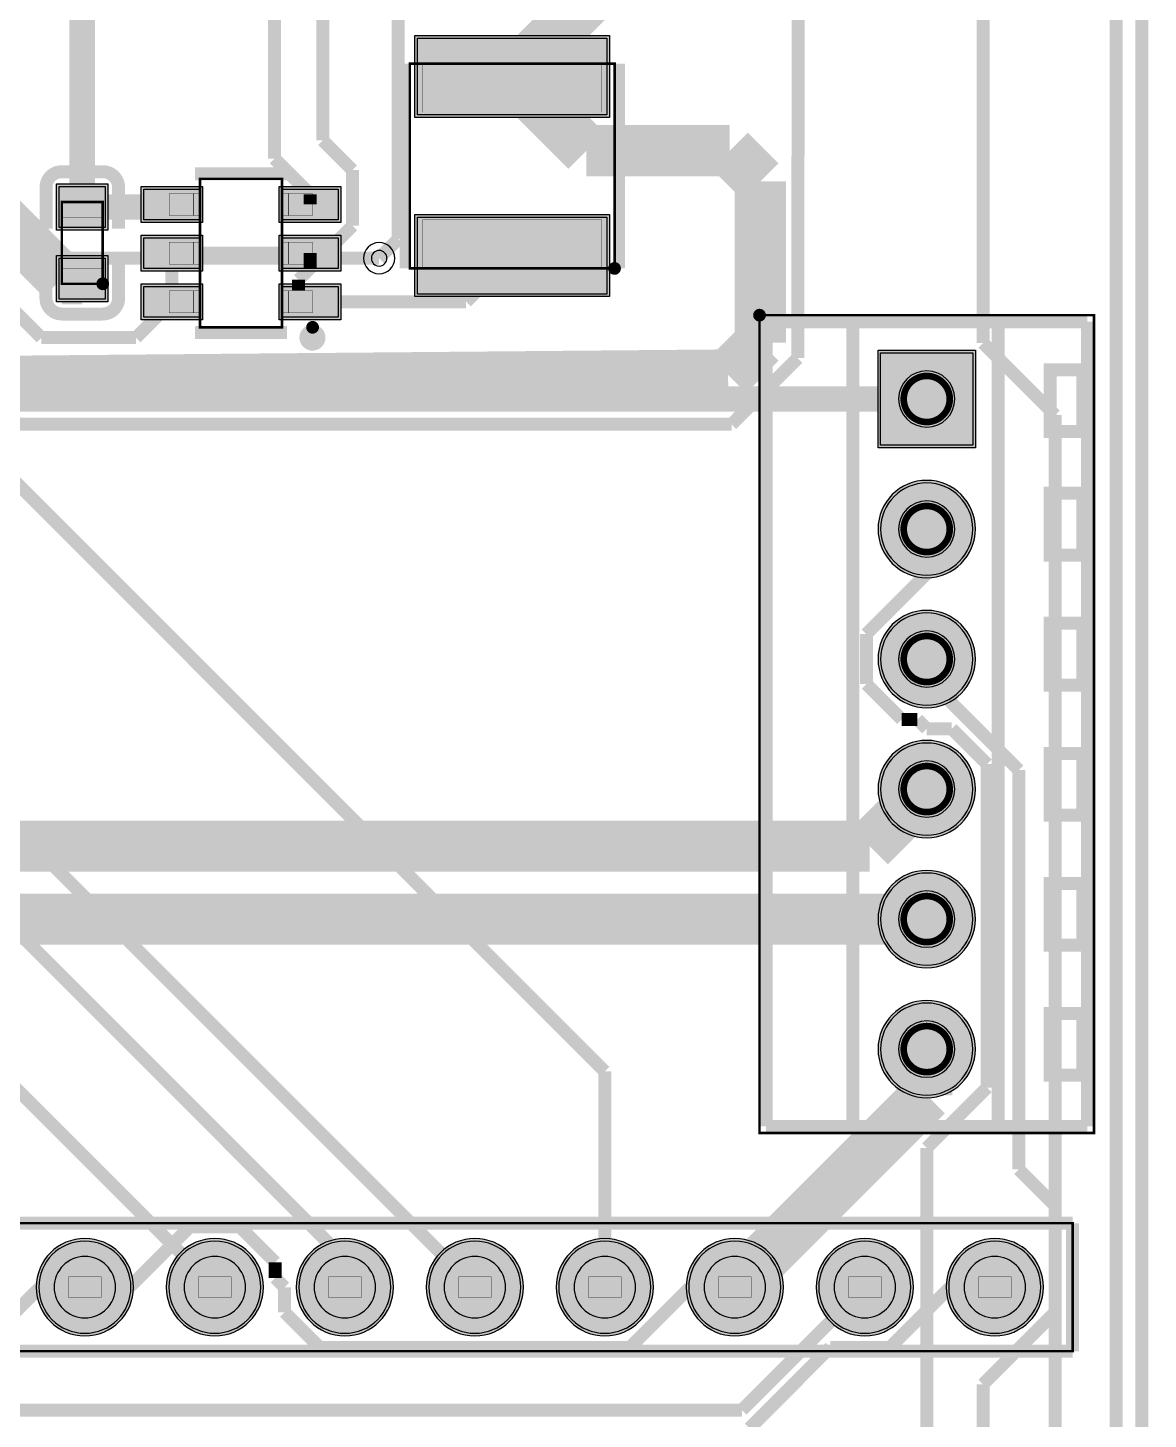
# Model space of a CAD drawing. Header units: millimetres. Extents: x 37.1 to 92.6, y -93.1 to -31.1.
# Drawn here: x 70.74 to 92.63, y -72.28 to -45.1 of the extents above; entities that cross this region are included whole.
import ezdxf

# ---------------------------------------------------------------- set-up
doc = ezdxf.new("R2010")
doc.units = ezdxf.units.MM
doc.header["$MEASUREMENT"] = 0
for name, color, linetype, true_color in [('Board-Outline-Layer', 7, 'Continuous', 0xff00ff), ('Bottom-Layer', 7, 'Continuous', 0x0000ff), ('Bottom-Paste-Mask-Layer', 7, 'Continuous', 0x800000), ('Bottom-Solder-Mask-Layer', 7, 'Continuous', 0xaa00ff), ('Component-Marking-Layer', 7, 'Continuous', 0x66ffcc), ('Component-Shape-Layer', 7, 'Continuous', 0x00cccc), ('Document-Layer', 7, 'Continuous', 0xffffff), ('Hole-Layer', 7, 'Continuous', 0x222222), ('Multi-Layer', 7, 'Continuous', 0xc0c0c0), ('Pin-Floating-Layer', 7, 'Continuous', 0xff99ff), ('Pin-Soldering-Layer', 7, 'Continuous', 0xcc9999), ('Top-Layer', 7, 'Continuous', 0xff0000), ('Top-Paste-Mask-Layer', 7, 'Continuous', 0x808080), ('Top-Silkscreen-Layer', 7, 'Continuous', 0xffcc00), ('Top-Solder-Mask-Layer', 7, 'Continuous', 0x800080)]:
    doc.layers.add(name, color=color, linetype=linetype, true_color=true_color)

msp = doc.modelspace()

# ---------------------------------------------------------------- hatches: boundary and pattern name
at = {"layer": 'Bottom-Layer'}
for points in [[(87.4, -51.45), (89.2, -51.45), (89.2, -53.25), (87.4, -53.25)], [(87.4, -54.89, 1), (89.2, -54.89, 1)], [(87.4, -57.43, 1), (89.2, -57.43, 1)], [(87.4, -59.97, 1), (89.2, -59.97, 1)], [(87.4, -62.51, 1), (89.2, -62.51, 1)], [(87.4, -65.05, 1), (89.2, -65.05, 1)], [(70.95, -69.7, 1), (72.75, -69.7, 1)], [(73.49, -69.7, 1), (75.29, -69.7, 1)], [(76.03, -69.7, 1), (77.83, -69.7, 1)], [(78.57, -69.7, 1), (80.37, -69.7, 1)], [(81.11, -69.7, 1), (82.91, -69.7, 1)], [(83.65, -69.7, 1), (85.45, -69.7, 1)], [(86.19, -69.7, 1), (87.99, -69.7, 1)], [(88.73, -69.7, 1), (90.53, -69.7, 1)]]:
    msp.add_hatch(color=256, dxfattribs=at).paths.add_polyline_path(points)
at = {"layer": 'Bottom-Paste-Mask-Layer'}
for points in [[(87.4, -51.45), (89.2, -51.45), (89.2, -53.25), (87.4, -53.25)], [(87.4, -54.89, 1), (89.2, -54.89, 1)], [(87.4, -57.43, 1), (89.2, -57.43, 1)], [(87.4, -59.97, 1), (89.2, -59.97, 1)], [(87.4, -62.51, 1), (89.2, -62.51, 1)], [(87.4, -65.05, 1), (89.2, -65.05, 1)], [(70.95, -69.7, 1), (72.75, -69.7, 1)], [(73.49, -69.7, 1), (75.29, -69.7, 1)], [(76.03, -69.7, 1), (77.83, -69.7, 1)], [(78.57, -69.7, 1), (80.37, -69.7, 1)], [(81.11, -69.7, 1), (82.91, -69.7, 1)], [(83.65, -69.7, 1), (85.45, -69.7, 1)], [(86.19, -69.7, 1), (87.99, -69.7, 1)], [(88.73, -69.7, 1), (90.53, -69.7, 1)]]:
    msp.add_hatch(color=256, dxfattribs=at).paths.add_polyline_path(points)
at = {"layer": 'Bottom-Solder-Mask-Layer'}
for points in [[(87.349, -51.399), (89.251, -51.399), (89.251, -53.301), (87.349, -53.301)], [(87.349, -54.89, 1), (89.251, -54.89, 1)], [(87.349, -57.43, 1), (89.251, -57.43, 1)], [(87.349, -59.97, 1), (89.251, -59.97, 1)], [(87.349, -62.51, 1), (89.251, -62.51, 1)], [(87.349, -65.05, 1), (89.251, -65.05, 1)], [(70.899, -69.7, 1), (72.801, -69.7, 1)], [(73.439, -69.7, 1), (75.341, -69.7, 1)], [(75.979, -69.7, 1), (77.881, -69.7, 1)], [(78.519, -69.7, 1), (80.421, -69.7, 1)], [(81.059, -69.7, 1), (82.961, -69.7, 1)], [(83.599, -69.7, 1), (85.501, -69.7, 1)], [(86.139, -69.7, 1), (88.041, -69.7, 1)], [(88.679, -69.7, 1), (90.581, -69.7, 1)]]:
    msp.add_hatch(color=256, dxfattribs=at).paths.add_polyline_path(points)
at = {"layer": 'Component-Marking-Layer'}
for points in [[(82.14, -49.8, 1), (82.26, -49.8, 1)], [(82.14, -49.8, 1), (82.26, -49.8, 1)], [(72.14, -50.1, 1), (72.26, -50.1, 1)], [(72.14, -50.1, 1), (72.26, -50.1, 1)], [(84.973, -50.713, 1), (85.093, -50.713, 1)], [(84.973, -50.713, 1), (85.093, -50.713, 1)], [(76.24, -50.95, 1), (76.36, -50.95, 1)], [(76.24, -50.95, 1), (76.36, -50.95, 1)]]:
    msp.add_hatch(color=256, dxfattribs=at).paths.add_polyline_path(points)
at = {"layer": 'Hole-Layer'}
for points in [[(87.75, -52.35, 1), (88.85, -52.35, 1)], [(87.75, -54.89, 1), (88.85, -54.89, 1)], [(87.75, -57.43, 1), (88.85, -57.43, 1)], [(87.75, -59.97, 1), (88.85, -59.97, 1)], [(87.75, -62.51, 1), (88.85, -62.51, 1)], [(87.75, -65.05, 1), (88.85, -65.05, 1)], [(71.25, -69.7, 1), (72.45, -69.7, 1)], [(73.79, -69.7, 1), (74.99, -69.7, 1)], [(76.33, -69.7, 1), (77.53, -69.7, 1)], [(78.87, -69.7, 1), (80.07, -69.7, 1)], [(81.41, -69.7, 1), (82.61, -69.7, 1)], [(83.95, -69.7, 1), (85.15, -69.7, 1)], [(86.49, -69.7, 1), (87.69, -69.7, 1)], [(89.03, -69.7, 1), (90.23, -69.7, 1)]]:
    msp.add_hatch(color=256, dxfattribs=at).paths.add_polyline_path(points)
at = {"layer": 'Multi-Layer'}
for points in [[(87.4, -51.45), (89.2, -51.45), (89.2, -53.25), (87.4, -53.25)], [(87.4, -51.45), (89.2, -51.45), (89.2, -53.25), (87.4, -53.25)], [(87.4, -51.45), (89.2, -51.45), (89.2, -53.25), (87.4, -53.25)], [(87.4, -54.89, 1), (89.2, -54.89, 1)], [(87.4, -54.89, 1), (89.2, -54.89, 1)], [(87.4, -54.89, 1), (89.2, -54.89, 1)], [(87.4, -57.43, 1), (89.2, -57.43, 1)], [(87.4, -57.43, 1), (89.2, -57.43, 1)], [(87.4, -57.43, 1), (89.2, -57.43, 1)], [(87.4, -59.97, 1), (89.2, -59.97, 1)], [(87.4, -59.97, 1), (89.2, -59.97, 1)], [(87.4, -59.97, 1), (89.2, -59.97, 1)], [(87.4, -62.51, 1), (89.2, -62.51, 1)], [(87.4, -62.51, 1), (89.2, -62.51, 1)], [(87.4, -62.51, 1), (89.2, -62.51, 1)], [(87.4, -65.05, 1), (89.2, -65.05, 1)], [(87.4, -65.05, 1), (89.2, -65.05, 1)], [(87.4, -65.05, 1), (89.2, -65.05, 1)], [(70.95, -69.7, 1), (72.75, -69.7, 1)], [(70.95, -69.7, 1), (72.75, -69.7, 1)], [(70.95, -69.7, 1), (72.75, -69.7, 1)], [(73.49, -69.7, 1), (75.29, -69.7, 1)], [(73.49, -69.7, 1), (75.29, -69.7, 1)], [(73.49, -69.7, 1), (75.29, -69.7, 1)], [(76.03, -69.7, 1), (77.83, -69.7, 1)], [(76.03, -69.7, 1), (77.83, -69.7, 1)], [(76.03, -69.7, 1), (77.83, -69.7, 1)], [(78.57, -69.7, 1), (80.37, -69.7, 1)], [(78.57, -69.7, 1), (80.37, -69.7, 1)], [(78.57, -69.7, 1), (80.37, -69.7, 1)], [(81.11, -69.7, 1), (82.91, -69.7, 1)], [(81.11, -69.7, 1), (82.91, -69.7, 1)], [(81.11, -69.7, 1), (82.91, -69.7, 1)], [(83.65, -69.7, 1), (85.45, -69.7, 1)], [(83.65, -69.7, 1), (85.45, -69.7, 1)], [(83.65, -69.7, 1), (85.45, -69.7, 1)], [(86.19, -69.7, 1), (87.99, -69.7, 1)], [(86.19, -69.7, 1), (87.99, -69.7, 1)], [(86.19, -69.7, 1), (87.99, -69.7, 1)], [(88.73, -69.7, 1), (90.53, -69.7, 1)], [(88.73, -69.7, 1), (90.53, -69.7, 1)], [(88.73, -69.7, 1), (90.53, -69.7, 1)]]:
    msp.add_hatch(color=256, dxfattribs=at).paths.add_polyline_path(points)
at = {"layer": 'Pin-Floating-Layer'}
for points in [[(73.965, -48.765), (73.965, -48.335), (74.11, -48.335), (74.11, -48.765)], [(73.965, -48.765), (73.965, -48.335), (74.11, -48.335), (74.11, -48.765)], [(75.835, -48.335), (75.835, -48.765), (75.69, -48.765), (75.69, -48.335)], [(75.835, -48.335), (75.835, -48.765), (75.69, -48.765), (75.69, -48.335)], [(73.965, -49.715), (73.965, -49.285), (74.11, -49.285), (74.11, -49.715)], [(73.965, -49.715), (73.965, -49.285), (74.11, -49.285), (74.11, -49.715)], [(75.835, -49.285), (75.835, -49.715), (75.69, -49.715), (75.69, -49.285)], [(75.835, -49.285), (75.835, -49.715), (75.69, -49.715), (75.69, -49.285)], [(73.965, -50.665), (73.965, -50.235), (74.11, -50.235), (74.11, -50.665)], [(73.965, -50.665), (73.965, -50.235), (74.11, -50.235), (74.11, -50.665)], [(75.835, -50.235), (75.835, -50.665), (75.69, -50.665), (75.69, -50.235)], [(75.835, -50.235), (75.835, -50.665), (75.69, -50.665), (75.69, -50.235)]]:
    msp.add_hatch(color=256, dxfattribs=at).paths.add_polyline_path(points)
at = {"layer": 'Pin-Soldering-Layer'}
for points in [[(78.45, -45.8), (81.95, -45.8), (81.95, -46.75), (78.45, -46.75)], [(78.45, -45.8), (81.95, -45.8), (81.95, -46.75), (78.45, -46.75)], [(73.975, -48.765), (73.975, -48.335), (73.5, -48.335), (73.5, -48.765)], [(73.975, -48.765), (73.975, -48.335), (73.5, -48.335), (73.5, -48.765)], [(75.825, -48.765), (75.825, -48.335), (76.3, -48.335), (76.3, -48.765)], [(75.825, -48.765), (75.825, -48.335), (76.3, -48.335), (76.3, -48.765)], [(72.2, -48.5), (71.4, -48.5), (71.4, -48.8), (72.2, -48.8)], [(72.2, -48.5), (71.4, -48.5), (71.4, -48.8), (72.2, -48.8)], [(81.95, -49.8), (78.45, -49.8), (78.45, -48.85), (81.95, -48.85)], [(81.95, -49.8), (78.45, -49.8), (78.45, -48.85), (81.95, -48.85)], [(73.975, -49.715), (73.975, -49.285), (73.5, -49.285), (73.5, -49.715)], [(73.975, -49.715), (73.975, -49.285), (73.5, -49.285), (73.5, -49.715)], [(75.825, -49.715), (75.825, -49.285), (76.3, -49.285), (76.3, -49.715)], [(75.825, -49.715), (75.825, -49.285), (76.3, -49.285), (76.3, -49.715)], [(72.2, -50.1), (71.4, -50.1), (71.4, -49.8), (72.2, -49.8)], [(72.2, -50.1), (71.4, -50.1), (71.4, -49.8), (72.2, -49.8)], [(73.975, -50.665), (73.975, -50.235), (73.5, -50.235), (73.5, -50.665)], [(73.975, -50.665), (73.975, -50.235), (73.5, -50.235), (73.5, -50.665)], [(75.825, -50.665), (75.825, -50.235), (76.3, -50.235), (76.3, -50.665)], [(75.825, -50.665), (75.825, -50.235), (76.3, -50.235), (76.3, -50.665)], [(87.85, -52.35, 1), (88.75, -52.35, 1)], [(87.85, -52.35, 1), (88.75, -52.35, 1)], [(87.85, -54.89, 1), (88.75, -54.89, 1)], [(87.85, -54.89, 1), (88.75, -54.89, 1)], [(87.85, -57.43, 1), (88.75, -57.43, 1)], [(87.85, -57.43, 1), (88.75, -57.43, 1)], [(87.85, -59.97, 1), (88.75, -59.97, 1)], [(87.85, -59.97, 1), (88.75, -59.97, 1)], [(87.85, -62.51, 1), (88.75, -62.51, 1)], [(87.85, -62.51, 1), (88.75, -62.51, 1)], [(87.85, -65.05, 1), (88.75, -65.05, 1)], [(87.85, -65.05, 1), (88.75, -65.05, 1)], [(71.53, -69.5), (72.17, -69.5), (72.17, -69.9), (71.53, -69.9)], [(71.53, -69.5), (72.17, -69.5), (72.17, -69.9), (71.53, -69.9)], [(74.07, -69.5), (74.71, -69.5), (74.71, -69.9), (74.07, -69.9)], [(74.07, -69.5), (74.71, -69.5), (74.71, -69.9), (74.07, -69.9)], [(76.61, -69.5), (77.25, -69.5), (77.25, -69.9), (76.61, -69.9)], [(76.61, -69.5), (77.25, -69.5), (77.25, -69.9), (76.61, -69.9)], [(79.15, -69.5), (79.79, -69.5), (79.79, -69.9), (79.15, -69.9)], [(79.15, -69.5), (79.79, -69.5), (79.79, -69.9), (79.15, -69.9)], [(81.69, -69.5), (82.33, -69.5), (82.33, -69.9), (81.69, -69.9)], [(81.69, -69.5), (82.33, -69.5), (82.33, -69.9), (81.69, -69.9)], [(84.23, -69.5), (84.87, -69.5), (84.87, -69.9), (84.23, -69.9)], [(84.23, -69.5), (84.87, -69.5), (84.87, -69.9), (84.23, -69.9)], [(86.77, -69.5), (87.41, -69.5), (87.41, -69.9), (86.77, -69.9)], [(86.77, -69.5), (87.41, -69.5), (87.41, -69.9), (86.77, -69.9)], [(89.31, -69.5), (89.95, -69.5), (89.95, -69.9), (89.31, -69.9)], [(89.31, -69.5), (89.95, -69.5), (89.95, -69.9), (89.31, -69.9)]]:
    msp.add_hatch(color=256, dxfattribs=at).paths.add_polyline_path(points)
at = {"layer": 'Top-Layer'}
for points in [[(82.05, -46.8), (78.35, -46.8), (78.35, -45.3), (82.05, -45.3)], [(72.25, -49), (71.35, -49), (71.35, -48.2), (72.25, -48.2)], [(73, -48.85), (73, -48.25), (74.1, -48.25), (74.1, -48.85)], [(75.7, -48.85), (75.7, -48.25), (76.8, -48.25), (76.8, -48.85)], [(82.05, -50.3), (78.35, -50.3), (78.35, -48.8), (82.05, -48.8)], [(73, -49.8), (73, -49.2), (74.1, -49.2), (74.1, -49.8)], [(75.7, -49.8), (75.7, -49.2), (76.8, -49.2), (76.8, -49.8)], [(72.25, -50.4), (71.35, -50.4), (71.35, -49.6), (72.25, -49.6)], [(73, -50.75), (73, -50.15), (74.1, -50.15), (74.1, -50.75)], [(75.7, -50.75), (75.7, -50.15), (76.8, -50.15), (76.8, -50.75)], [(87.4, -51.45), (89.2, -51.45), (89.2, -53.25), (87.4, -53.25)], [(87.4, -54.89, 1), (89.2, -54.89, 1)], [(87.4, -57.43, 1), (89.2, -57.43, 1)], [(87.4, -59.97, 1), (89.2, -59.97, 1)], [(87.4, -62.51, 1), (89.2, -62.51, 1)], [(87.4, -65.05, 1), (89.2, -65.05, 1)], [(70.95, -69.7, 1), (72.75, -69.7, 1)], [(73.49, -69.7, 1), (75.29, -69.7, 1)], [(76.03, -69.7, 1), (77.83, -69.7, 1)], [(78.57, -69.7, 1), (80.37, -69.7, 1)], [(81.11, -69.7, 1), (82.91, -69.7, 1)], [(83.65, -69.7, 1), (85.45, -69.7, 1)], [(86.19, -69.7, 1), (87.99, -69.7, 1)], [(88.73, -69.7, 1), (90.53, -69.7, 1)]]:
    msp.add_hatch(color=256, dxfattribs=at).paths.add_polyline_path(points)
at = {"layer": 'Top-Paste-Mask-Layer'}
for points in [[(82.05, -46.8), (78.35, -46.8), (78.35, -45.3), (82.05, -45.3)], [(72.25, -49), (71.35, -49), (71.35, -48.2), (72.25, -48.2)], [(73, -48.85), (73, -48.25), (74.1, -48.25), (74.1, -48.85)], [(75.7, -48.85), (75.7, -48.25), (76.8, -48.25), (76.8, -48.85)], [(82.05, -50.3), (78.35, -50.3), (78.35, -48.8), (82.05, -48.8)], [(73, -49.8), (73, -49.2), (74.1, -49.2), (74.1, -49.8)], [(75.7, -49.8), (75.7, -49.2), (76.8, -49.2), (76.8, -49.8)], [(72.25, -50.4), (71.35, -50.4), (71.35, -49.6), (72.25, -49.6)], [(73, -50.75), (73, -50.15), (74.1, -50.15), (74.1, -50.75)], [(75.7, -50.75), (75.7, -50.15), (76.8, -50.15), (76.8, -50.75)], [(87.4, -51.45), (89.2, -51.45), (89.2, -53.25), (87.4, -53.25)], [(87.4, -54.89, 1), (89.2, -54.89, 1)], [(87.4, -57.43, 1), (89.2, -57.43, 1)], [(87.4, -59.97, 1), (89.2, -59.97, 1)], [(87.4, -62.51, 1), (89.2, -62.51, 1)], [(87.4, -65.05, 1), (89.2, -65.05, 1)], [(70.95, -69.7, 1), (72.75, -69.7, 1)], [(73.49, -69.7, 1), (75.29, -69.7, 1)], [(76.03, -69.7, 1), (77.83, -69.7, 1)], [(78.57, -69.7, 1), (80.37, -69.7, 1)], [(81.11, -69.7, 1), (82.91, -69.7, 1)], [(83.65, -69.7, 1), (85.45, -69.7, 1)], [(86.19, -69.7, 1), (87.99, -69.7, 1)], [(88.73, -69.7, 1), (90.53, -69.7, 1)]]:
    msp.add_hatch(color=256, dxfattribs=at).paths.add_polyline_path(points)
at = {"layer": 'Top-Solder-Mask-Layer'}
for points in [[(82.101, -46.851), (78.299, -46.851), (78.299, -45.249), (82.101, -45.249)], [(72.301, -49.051), (71.299, -49.051), (71.299, -48.149), (72.301, -48.149)], [(72.949, -48.901), (72.949, -48.199), (74.151, -48.199), (74.151, -48.901)], [(75.649, -48.901), (75.649, -48.199), (76.851, -48.199), (76.851, -48.901)], [(82.101, -50.351), (78.299, -50.351), (78.299, -48.749), (82.101, -48.749)], [(72.949, -49.851), (72.949, -49.149), (74.151, -49.149), (74.151, -49.851)], [(75.649, -49.851), (75.649, -49.149), (76.851, -49.149), (76.851, -49.851)], [(72.301, -50.451), (71.299, -50.451), (71.299, -49.549), (72.301, -49.549)], [(72.949, -50.801), (72.949, -50.099), (74.151, -50.099), (74.151, -50.801)], [(75.649, -50.801), (75.649, -50.099), (76.851, -50.099), (76.851, -50.801)], [(87.349, -51.399), (89.251, -51.399), (89.251, -53.301), (87.349, -53.301)], [(87.349, -54.89, 1), (89.251, -54.89, 1)], [(87.349, -57.43, 1), (89.251, -57.43, 1)], [(87.349, -59.97, 1), (89.251, -59.97, 1)], [(87.349, -62.51, 1), (89.251, -62.51, 1)], [(87.349, -65.05, 1), (89.251, -65.05, 1)], [(70.899, -69.7, 1), (72.801, -69.7, 1)], [(73.439, -69.7, 1), (75.341, -69.7, 1)], [(75.979, -69.7, 1), (77.881, -69.7, 1)], [(78.519, -69.7, 1), (80.421, -69.7, 1)], [(81.059, -69.7, 1), (82.961, -69.7, 1)], [(83.599, -69.7, 1), (85.501, -69.7, 1)], [(86.139, -69.7, 1), (88.041, -69.7, 1)], [(88.679, -69.7, 1), (90.581, -69.7, 1)]]:
    msp.add_hatch(color=256, dxfattribs=at).paths.add_polyline_path(points)

# ---------------------------------------------------------------- linework, layer by layer
at = {"layer": 'Board-Outline-Layer', "const_width": 0.254}
msp.add_lwpolyline([(39, -93), (92.5, -93), (92.5, -31.2), (39, -31.2)], close=True, dxfattribs=at)
at = {"layer": 'Bottom-Layer'}
for points, const_width in [([(89.4, -51.256), (89.4, -35.33)], 0.254), ([(77.6, -49.6), (69.7, -49.6)], 0.254), ([(90.809, -52.665), (89.4, -51.256)], 0.254), ([(68.14, -51.615), (82.01, -65.485)], 0.254), ([(88.3, -52.35), (69.798, -52.35)], 0.5), ([(90.809, -70.189), (90.809, -52.665)], 0.254), ([(61.4, -53.626), (76.63, -68.856)], 0.254), ([(60.6, -55.91), (74.39, -69.7)], 0.254), ([(67.5, -57.73), (79.47, -69.7)], 0.254), ([(82.01, -65.485), (82.01, -69.7)], 0.254), ([(76.63, -68.856), (76.63, -69.4)], 0.254), ([(76.63, -69.4), (76.93, -69.7)], 0.254), ([(84.69, -72.1), (87.09, -69.7)], 0.254), ([(87.579, -70.879), (88.758, -69.7)], 0.254), ([(88.758, -69.7), (89.63, -69.7)], 0.254), ([(89.4, -71.598), (90.809, -70.189)], 0.254), ([(84.838, -72.456), (86.415, -70.879)], 0.254), ([(86.415, -70.879), (87.579, -70.879)], 0.254), ([(89.4, -77.3), (89.4, -71.598)], 0.254), ([(67.3, -72.1), (84.69, -72.1)], 0.254)]:
    msp.add_lwpolyline(points, dxfattribs=dict(at, const_width=const_width))
msp.add_lwpolyline([(87.4, -51.45), (89.2, -51.45), (89.2, -53.25), (87.4, -53.25)], close=True, dxfattribs=at)
for points in [[(87.4, -54.89, 1), (89.2, -54.89), (89.2, -54.89, 1), (87.4, -54.89)], [(87.4, -57.43, 1), (89.2, -57.43), (89.2, -57.43, 1), (87.4, -57.43)], [(87.4, -59.97, 1), (89.2, -59.97), (89.2, -59.97, 1), (87.4, -59.97)], [(87.4, -62.51, 1), (89.2, -62.51), (89.2, -62.51, 1), (87.4, -62.51)], [(87.4, -65.05, 1), (89.2, -65.05), (89.2, -65.05, 1), (87.4, -65.05)], [(70.95, -69.7, 1), (72.75, -69.7), (72.75, -69.7, 1), (70.95, -69.7)], [(73.49, -69.7, 1), (75.29, -69.7), (75.29, -69.7, 1), (73.49, -69.7)], [(76.03, -69.7, 1), (77.83, -69.7), (77.83, -69.7, 1), (76.03, -69.7)], [(78.57, -69.7, 1), (80.37, -69.7), (80.37, -69.7, 1), (78.57, -69.7)], [(81.11, -69.7, 1), (82.91, -69.7), (82.91, -69.7, 1), (81.11, -69.7)], [(83.65, -69.7, 1), (85.45, -69.7), (85.45, -69.7, 1), (83.65, -69.7)], [(86.19, -69.7, 1), (87.99, -69.7), (87.99, -69.7, 1), (86.19, -69.7)], [(88.73, -69.7, 1), (90.53, -69.7), (90.53, -69.7, 1), (88.73, -69.7)]]:
    msp.add_lwpolyline(points, format="xyb", dxfattribs=at)
at = {"layer": 'Bottom-Paste-Mask-Layer'}
msp.add_lwpolyline([(87.4, -51.45), (89.2, -51.45), (89.2, -53.25), (87.4, -53.25)], close=True, dxfattribs=at)
for points in [[(87.4, -54.89, 1), (89.2, -54.89), (89.2, -54.89, 1), (87.4, -54.89)], [(87.4, -57.43, 1), (89.2, -57.43), (89.2, -57.43, 1), (87.4, -57.43)], [(87.4, -59.97, 1), (89.2, -59.97), (89.2, -59.97, 1), (87.4, -59.97)], [(87.4, -62.51, 1), (89.2, -62.51), (89.2, -62.51, 1), (87.4, -62.51)], [(87.4, -65.05, 1), (89.2, -65.05), (89.2, -65.05, 1), (87.4, -65.05)], [(70.95, -69.7, 1), (72.75, -69.7), (72.75, -69.7, 1), (70.95, -69.7)], [(73.49, -69.7, 1), (75.29, -69.7), (75.29, -69.7, 1), (73.49, -69.7)], [(76.03, -69.7, 1), (77.83, -69.7), (77.83, -69.7, 1), (76.03, -69.7)], [(78.57, -69.7, 1), (80.37, -69.7), (80.37, -69.7, 1), (78.57, -69.7)], [(81.11, -69.7, 1), (82.91, -69.7), (82.91, -69.7, 1), (81.11, -69.7)], [(83.65, -69.7, 1), (85.45, -69.7), (85.45, -69.7, 1), (83.65, -69.7)], [(86.19, -69.7, 1), (87.99, -69.7), (87.99, -69.7, 1), (86.19, -69.7)], [(88.73, -69.7, 1), (90.53, -69.7), (90.53, -69.7, 1), (88.73, -69.7)]]:
    msp.add_lwpolyline(points, format="xyb", dxfattribs=at)
at = {"layer": 'Bottom-Solder-Mask-Layer'}
msp.add_lwpolyline([(87.349, -51.399), (89.251, -51.399), (89.251, -53.301), (87.349, -53.301)], close=True, dxfattribs=at)
for points in [[(87.349, -54.89, 1), (89.251, -54.89), (89.251, -54.89, 1), (87.349, -54.89)], [(87.349, -57.43, 1), (89.251, -57.43), (89.251, -57.43, 1), (87.349, -57.43)], [(87.349, -59.97, 1), (89.251, -59.97), (89.251, -59.97, 1), (87.349, -59.97)], [(87.349, -62.51, 1), (89.251, -62.51), (89.251, -62.51, 1), (87.349, -62.51)], [(87.349, -65.05, 1), (89.251, -65.05), (89.251, -65.05, 1), (87.349, -65.05)], [(70.899, -69.7, 1), (72.801, -69.7), (72.801, -69.7, 1), (70.899, -69.7)], [(73.439, -69.7, 1), (75.341, -69.7), (75.341, -69.7, 1), (73.439, -69.7)], [(75.979, -69.7, 1), (77.881, -69.7), (77.881, -69.7, 1), (75.979, -69.7)], [(78.519, -69.7, 1), (80.421, -69.7), (80.421, -69.7, 1), (78.519, -69.7)], [(81.059, -69.7, 1), (82.961, -69.7), (82.961, -69.7, 1), (81.059, -69.7)], [(83.599, -69.7, 1), (85.501, -69.7), (85.501, -69.7, 1), (83.599, -69.7)], [(86.139, -69.7, 1), (88.041, -69.7), (88.041, -69.7, 1), (86.139, -69.7)], [(88.679, -69.7, 1), (90.581, -69.7), (90.581, -69.7, 1), (88.679, -69.7)]]:
    msp.add_lwpolyline(points, format="xyb", dxfattribs=at)
at = {"layer": 'Component-Marking-Layer', "const_width": 0.129}
for points in [[(82.14, -49.8, 1), (82.26, -49.8), (82.26, -49.8, 1), (82.14, -49.8)], [(82.14, -49.8, 1), (82.26, -49.8), (82.26, -49.8, 1), (82.14, -49.8)], [(76.24, -50.95, 1), (76.36, -50.95), (76.36, -50.95, 1), (76.24, -50.95)], [(76.24, -50.95, 1), (76.36, -50.95), (76.36, -50.95, 1), (76.24, -50.95)]]:
    msp.add_lwpolyline(points, format="xyb", dxfattribs=at)
for points in [[(72.14, -50.1, 1), (72.26, -50.1, 1)], [(72.14, -50.1, 1), (72.26, -50.1, 1)], [(84.973, -50.713, 1), (85.093, -50.713, 1)], [(84.973, -50.713, 1), (85.093, -50.713, 1)]]:
    msp.add_lwpolyline(points, format="xyb", close=True, dxfattribs=at)
at = {"layer": 'Component-Shape-Layer', "const_width": 0.0508}
for points in [[(82.2, -49.8), (78.2, -49.8), (78.2, -45.8), (82.2, -45.8)], [(82.2, -49.8), (78.2, -49.8), (78.2, -45.8), (82.2, -45.8)], [(74.1, -50.95), (74.1, -48.05), (75.7, -48.05), (75.7, -50.95)], [(74.1, -50.95), (74.1, -48.05), (75.7, -48.05), (75.7, -50.95)], [(72.2, -50.1), (71.4, -50.1), (71.4, -48.5), (72.2, -48.5)], [(72.2, -50.1), (71.4, -50.1), (71.4, -48.5), (72.2, -48.5)], [(91.567, -50.713), (91.567, -66.687), (85.033, -66.687), (85.033, -50.713)], [(91.567, -50.713), (91.567, -66.687), (85.033, -66.687), (85.033, -50.713)], [(39.85, -70.95), (39.85, -68.45), (91.15, -68.45), (91.15, -70.95)], [(39.85, -70.95), (39.85, -68.45), (91.15, -68.45), (91.15, -70.95)]]:
    msp.add_lwpolyline(points, close=True, dxfattribs=at)
at = {"layer": 'Document-Layer', "const_width": 0.2}
msp.add_lwpolyline([(76.2, -50.45, 1), (76.4, -50.45, 1)], format="xyb", close=True, dxfattribs=at)
msp.add_lwpolyline([(76.2, -50.45, 1), (76.4, -50.45, 1)], format="xyb", close=True, dxfattribs=at)
at = {"layer": 'Hole-Layer'}
msp.add_lwpolyline([(77.448, -49.6, 1), (77.753, -49.6, 1)], format="xyb", close=True, dxfattribs=at)
for points in [[(87.75, -52.35, 1), (88.85, -52.35), (88.85, -52.35, 1), (87.75, -52.35)], [(87.75, -54.89, 1), (88.85, -54.89), (88.85, -54.89, 1), (87.75, -54.89)], [(87.75, -57.43, 1), (88.85, -57.43), (88.85, -57.43, 1), (87.75, -57.43)], [(87.75, -59.97, 1), (88.85, -59.97), (88.85, -59.97, 1), (87.75, -59.97)], [(87.75, -62.51, 1), (88.85, -62.51), (88.85, -62.51, 1), (87.75, -62.51)], [(87.75, -65.05, 1), (88.85, -65.05), (88.85, -65.05, 1), (87.75, -65.05)], [(71.25, -69.7, 1), (72.45, -69.7), (72.45, -69.7, 1), (71.25, -69.7)], [(73.79, -69.7, 1), (74.99, -69.7), (74.99, -69.7, 1), (73.79, -69.7)], [(76.33, -69.7, 1), (77.53, -69.7), (77.53, -69.7, 1), (76.33, -69.7)], [(78.87, -69.7, 1), (80.07, -69.7), (80.07, -69.7, 1), (78.87, -69.7)], [(81.41, -69.7, 1), (82.61, -69.7), (82.61, -69.7, 1), (81.41, -69.7)], [(83.95, -69.7, 1), (85.15, -69.7), (85.15, -69.7, 1), (83.95, -69.7)], [(86.49, -69.7, 1), (87.69, -69.7), (87.69, -69.7, 1), (86.49, -69.7)], [(89.03, -69.7, 1), (90.23, -69.7), (90.23, -69.7, 1), (89.03, -69.7)]]:
    msp.add_lwpolyline(points, format="xyb", dxfattribs=at)
at = {"layer": 'Multi-Layer'}
for points in [[(77.295, -49.6, 1), (77.905, -49.6), (77.905, -49.6, 1), (77.295, -49.6)], [(87.4, -54.89, 1), (89.2, -54.89), (89.2, -54.89, 1), (87.4, -54.89)], [(87.4, -54.89, 1), (89.2, -54.89), (89.2, -54.89, 1), (87.4, -54.89)], [(87.4, -54.89, 1), (89.2, -54.89), (89.2, -54.89, 1), (87.4, -54.89)], [(87.4, -57.43, 1), (89.2, -57.43), (89.2, -57.43, 1), (87.4, -57.43)], [(87.4, -57.43, 1), (89.2, -57.43), (89.2, -57.43, 1), (87.4, -57.43)], [(87.4, -57.43, 1), (89.2, -57.43), (89.2, -57.43, 1), (87.4, -57.43)], [(87.4, -59.97, 1), (89.2, -59.97), (89.2, -59.97, 1), (87.4, -59.97)], [(87.4, -59.97, 1), (89.2, -59.97), (89.2, -59.97, 1), (87.4, -59.97)], [(87.4, -59.97, 1), (89.2, -59.97), (89.2, -59.97, 1), (87.4, -59.97)], [(87.4, -62.51, 1), (89.2, -62.51), (89.2, -62.51, 1), (87.4, -62.51)], [(87.4, -62.51, 1), (89.2, -62.51), (89.2, -62.51, 1), (87.4, -62.51)], [(87.4, -62.51, 1), (89.2, -62.51), (89.2, -62.51, 1), (87.4, -62.51)], [(87.4, -65.05, 1), (89.2, -65.05), (89.2, -65.05, 1), (87.4, -65.05)], [(87.4, -65.05, 1), (89.2, -65.05), (89.2, -65.05, 1), (87.4, -65.05)], [(87.4, -65.05, 1), (89.2, -65.05), (89.2, -65.05, 1), (87.4, -65.05)], [(70.95, -69.7, 1), (72.75, -69.7), (72.75, -69.7, 1), (70.95, -69.7)], [(70.95, -69.7, 1), (72.75, -69.7), (72.75, -69.7, 1), (70.95, -69.7)], [(70.95, -69.7, 1), (72.75, -69.7), (72.75, -69.7, 1), (70.95, -69.7)], [(73.49, -69.7, 1), (75.29, -69.7), (75.29, -69.7, 1), (73.49, -69.7)], [(73.49, -69.7, 1), (75.29, -69.7), (75.29, -69.7, 1), (73.49, -69.7)], [(73.49, -69.7, 1), (75.29, -69.7), (75.29, -69.7, 1), (73.49, -69.7)], [(76.03, -69.7, 1), (77.83, -69.7), (77.83, -69.7, 1), (76.03, -69.7)], [(76.03, -69.7, 1), (77.83, -69.7), (77.83, -69.7, 1), (76.03, -69.7)], [(76.03, -69.7, 1), (77.83, -69.7), (77.83, -69.7, 1), (76.03, -69.7)], [(78.57, -69.7, 1), (80.37, -69.7), (80.37, -69.7, 1), (78.57, -69.7)], [(78.57, -69.7, 1), (80.37, -69.7), (80.37, -69.7, 1), (78.57, -69.7)], [(78.57, -69.7, 1), (80.37, -69.7), (80.37, -69.7, 1), (78.57, -69.7)], [(81.11, -69.7, 1), (82.91, -69.7), (82.91, -69.7, 1), (81.11, -69.7)], [(81.11, -69.7, 1), (82.91, -69.7), (82.91, -69.7, 1), (81.11, -69.7)], [(81.11, -69.7, 1), (82.91, -69.7), (82.91, -69.7, 1), (81.11, -69.7)], [(83.65, -69.7, 1), (85.45, -69.7), (85.45, -69.7, 1), (83.65, -69.7)], [(83.65, -69.7, 1), (85.45, -69.7), (85.45, -69.7, 1), (83.65, -69.7)], [(83.65, -69.7, 1), (85.45, -69.7), (85.45, -69.7, 1), (83.65, -69.7)], [(86.19, -69.7, 1), (87.99, -69.7), (87.99, -69.7, 1), (86.19, -69.7)], [(86.19, -69.7, 1), (87.99, -69.7), (87.99, -69.7, 1), (86.19, -69.7)], [(86.19, -69.7, 1), (87.99, -69.7), (87.99, -69.7, 1), (86.19, -69.7)], [(88.73, -69.7, 1), (90.53, -69.7), (90.53, -69.7, 1), (88.73, -69.7)], [(88.73, -69.7, 1), (90.53, -69.7), (90.53, -69.7, 1), (88.73, -69.7)], [(88.73, -69.7, 1), (90.53, -69.7), (90.53, -69.7, 1), (88.73, -69.7)]]:
    msp.add_lwpolyline(points, format="xyb", dxfattribs=at)
msp.add_lwpolyline([(87.4, -51.45), (89.2, -51.45), (89.2, -53.25), (87.4, -53.25)], close=True, dxfattribs=at)
msp.add_lwpolyline([(87.4, -51.45), (89.2, -51.45), (89.2, -53.25), (87.4, -53.25)], close=True, dxfattribs=at)
msp.add_lwpolyline([(87.4, -51.45), (89.2, -51.45), (89.2, -53.25), (87.4, -53.25)], close=True, dxfattribs=at)
at = {"layer": 'Pin-Floating-Layer', "const_width": 0.00508}
for points in [[(73.965, -48.765), (73.965, -48.335), (74.11, -48.335), (74.11, -48.765)], [(73.965, -48.765), (73.965, -48.335), (74.11, -48.335), (74.11, -48.765)], [(75.835, -48.335), (75.835, -48.765), (75.69, -48.765), (75.69, -48.335)], [(75.835, -48.335), (75.835, -48.765), (75.69, -48.765), (75.69, -48.335)], [(73.965, -49.715), (73.965, -49.285), (74.11, -49.285), (74.11, -49.715)], [(73.965, -49.715), (73.965, -49.285), (74.11, -49.285), (74.11, -49.715)], [(75.835, -49.285), (75.835, -49.715), (75.69, -49.715), (75.69, -49.285)], [(75.835, -49.285), (75.835, -49.715), (75.69, -49.715), (75.69, -49.285)], [(73.965, -50.665), (73.965, -50.235), (74.11, -50.235), (74.11, -50.665)], [(73.965, -50.665), (73.965, -50.235), (74.11, -50.235), (74.11, -50.665)], [(75.835, -50.235), (75.835, -50.665), (75.69, -50.665), (75.69, -50.235)], [(75.835, -50.235), (75.835, -50.665), (75.69, -50.665), (75.69, -50.235)]]:
    msp.add_lwpolyline(points, close=True, dxfattribs=at)
at = {"layer": 'Pin-Soldering-Layer', "const_width": 0.00508}
for points in [[(78.45, -45.8), (81.95, -45.8), (81.95, -46.75), (78.45, -46.75)], [(78.45, -45.8), (81.95, -45.8), (81.95, -46.75), (78.45, -46.75)], [(73.975, -48.765), (73.975, -48.335), (73.5, -48.335), (73.5, -48.765)], [(73.975, -48.765), (73.975, -48.335), (73.5, -48.335), (73.5, -48.765)], [(75.825, -48.765), (75.825, -48.335), (76.3, -48.335), (76.3, -48.765)], [(75.825, -48.765), (75.825, -48.335), (76.3, -48.335), (76.3, -48.765)], [(72.2, -48.5), (71.4, -48.5), (71.4, -48.8), (72.2, -48.8)], [(72.2, -48.5), (71.4, -48.5), (71.4, -48.8), (72.2, -48.8)], [(81.95, -49.8), (78.45, -49.8), (78.45, -48.85), (81.95, -48.85)], [(81.95, -49.8), (78.45, -49.8), (78.45, -48.85), (81.95, -48.85)], [(73.975, -49.715), (73.975, -49.285), (73.5, -49.285), (73.5, -49.715)], [(73.975, -49.715), (73.975, -49.285), (73.5, -49.285), (73.5, -49.715)], [(75.825, -49.715), (75.825, -49.285), (76.3, -49.285), (76.3, -49.715)], [(75.825, -49.715), (75.825, -49.285), (76.3, -49.285), (76.3, -49.715)], [(72.2, -50.1), (71.4, -50.1), (71.4, -49.8), (72.2, -49.8)], [(72.2, -50.1), (71.4, -50.1), (71.4, -49.8), (72.2, -49.8)], [(73.975, -50.665), (73.975, -50.235), (73.5, -50.235), (73.5, -50.665)], [(73.975, -50.665), (73.975, -50.235), (73.5, -50.235), (73.5, -50.665)], [(75.825, -50.665), (75.825, -50.235), (76.3, -50.235), (76.3, -50.665)], [(75.825, -50.665), (75.825, -50.235), (76.3, -50.235), (76.3, -50.665)], [(71.53, -69.5), (72.17, -69.5), (72.17, -69.9), (71.53, -69.9)], [(71.53, -69.5), (72.17, -69.5), (72.17, -69.9), (71.53, -69.9)], [(74.07, -69.5), (74.71, -69.5), (74.71, -69.9), (74.07, -69.9)], [(74.07, -69.5), (74.71, -69.5), (74.71, -69.9), (74.07, -69.9)], [(76.61, -69.5), (77.25, -69.5), (77.25, -69.9), (76.61, -69.9)], [(76.61, -69.5), (77.25, -69.5), (77.25, -69.9), (76.61, -69.9)], [(79.15, -69.5), (79.79, -69.5), (79.79, -69.9), (79.15, -69.9)], [(79.15, -69.5), (79.79, -69.5), (79.79, -69.9), (79.15, -69.9)], [(81.69, -69.5), (82.33, -69.5), (82.33, -69.9), (81.69, -69.9)], [(81.69, -69.5), (82.33, -69.5), (82.33, -69.9), (81.69, -69.9)], [(84.23, -69.5), (84.87, -69.5), (84.87, -69.9), (84.23, -69.9)], [(84.23, -69.5), (84.87, -69.5), (84.87, -69.9), (84.23, -69.9)], [(86.77, -69.5), (87.41, -69.5), (87.41, -69.9), (86.77, -69.9)], [(86.77, -69.5), (87.41, -69.5), (87.41, -69.9), (86.77, -69.9)], [(89.31, -69.5), (89.95, -69.5), (89.95, -69.9), (89.31, -69.9)], [(89.31, -69.5), (89.95, -69.5), (89.95, -69.9), (89.31, -69.9)]]:
    msp.add_lwpolyline(points, close=True, dxfattribs=at)
at = {"layer": 'Pin-Soldering-Layer', "const_width": 0.129}
for points in [[(87.85, -52.35, 1), (88.75, -52.35), (88.75, -52.35, 1), (87.85, -52.35)], [(87.85, -52.35, 1), (88.75, -52.35), (88.75, -52.35, 1), (87.85, -52.35)], [(87.85, -54.89, 1), (88.75, -54.89), (88.75, -54.89, 1), (87.85, -54.89)], [(87.85, -54.89, 1), (88.75, -54.89), (88.75, -54.89, 1), (87.85, -54.89)], [(87.85, -57.43, 1), (88.75, -57.43), (88.75, -57.43, 1), (87.85, -57.43)], [(87.85, -57.43, 1), (88.75, -57.43), (88.75, -57.43, 1), (87.85, -57.43)], [(87.85, -59.97, 1), (88.75, -59.97), (88.75, -59.97, 1), (87.85, -59.97)], [(87.85, -59.97, 1), (88.75, -59.97), (88.75, -59.97, 1), (87.85, -59.97)], [(87.85, -62.51, 1), (88.75, -62.51), (88.75, -62.51, 1), (87.85, -62.51)], [(87.85, -62.51, 1), (88.75, -62.51), (88.75, -62.51, 1), (87.85, -62.51)], [(87.85, -65.05, 1), (88.75, -65.05), (88.75, -65.05, 1), (87.85, -65.05)], [(87.85, -65.05, 1), (88.75, -65.05), (88.75, -65.05, 1), (87.85, -65.05)]]:
    msp.add_lwpolyline(points, format="xyb", dxfattribs=at)
at = {"layer": 'Top-Layer'}
for points, const_width in [([(92, -79.8), (92, -33.793)], 0.254), ([(85.798, -38.578), (85.779, -51.552)], 0.254), ([(75.556, -42.871), (75.556, -47.656)], 0.254), ([(77.975, -43.6), (77.975, -49.225)], 0.254), ([(71.8, -48.6), (71.8, -43.745)], 0.5), ([(81.8, -44.45), (80.2, -46.05)], 1), ([(76.5, -44.77), (76.5, -47.3)], 0.254), ([(80.2, -46.05), (81.65, -47.5)], 1), ([(81.65, -47.5), (84.45, -47.5)], 1), ([(84.45, -47.5), (85.05, -48.1)], 1), ([(76.5, -47.3), (77.079, -47.879)], 0.254), ([(75.556, -47.656), (76.25, -48.35)], 0.254), ([(77.079, -47.879), (77.079, -48.966)], 0.254), ([(85.05, -48.1), (85.05, -51.25)], 1), ([(71.4, -50), (69.8, -48.4)], 1), ([(71.8, -48.6), (73.5, -48.6)], 0.5), ([(73.5, -48.6), (73.55, -48.55)], 0.5), ([(76.25, -48.35), (76.25, -48.55)], 0.254), ([(71, -51.152), (68.6, -48.752)], 0.254), ([(77.079, -48.966), (76.25, -49.795)], 0.254), ([(77.975, -49.225), (77.6, -49.6)], 0.254), ([(73.55, -50.45), (73.55, -49.5)], 0.254), ([(76.25, -49.5), (73.55, -49.5)], 0.254), ([(76.25, -49.5), (76.25, -49.795)], 0.254), ([(79.3, -50.45), (80.2, -49.55)], 0.254), ([(71.8, -50), (71.4, -50)], 1), ([(76.25, -49.795), (76.025, -50.02)], 0.254), ([(76.025, -50.02), (76.025, -50.225)], 0.254), ([(76.025, -50.225), (76.25, -50.45)], 0.254), ([(73.55, -50.45), (72.848, -51.152)], 0.254), ([(76.25, -50.45), (79.3, -50.45)], 0.254), ([(85.05, -51.25), (84.419, -51.881)], 1), ([(72.848, -51.152), (71, -51.152)], 0.254), ([(84.419, -51.881), (69.851, -52.009)], 1), ([(85.779, -51.552), (84.486, -52.845)], 0.254), ([(84.486, -52.845), (69.1, -52.845)], 0.254), ([(88.3, -54.89), (88.3, -55.763)], 0.254), ([(88.3, -55.763), (87.121, -56.942)], 0.254), ([(87.121, -56.942), (87.121, -57.919)], 0.254), ([(88.3, -57.43), (88.3, -57.799)], 0.254), ([(87.121, -57.919), (87.812, -58.609)], 0.254), ([(88.3, -57.799), (90.1, -59.599)], 0.254), ([(87.812, -58.609), (88.118, -58.609)], 0.254), ([(88.118, -58.609), (88.3, -58.791)], 0.254), ([(88.3, -58.791), (88.789, -58.791)], 0.254), ([(88.789, -58.791), (89.479, -59.482)], 0.254), ([(87.186, -61.084), (88.3, -59.97)], 1), ([(89.479, -59.482), (89.479, -65.802)], 0.254), ([(90.1, -59.599), (90.1, -67.4)], 0.254), ([(68.909, -61.084), (87.186, -61.084)], 1), ([(68.235, -62.51), (88.3, -62.51)], 1), ([(88.3, -65.05), (88.3, -65.95)], 1), ([(88.3, -65.95), (84.55, -69.7)], 1), ([(89.479, -65.802), (88.3, -66.981)], 0.254), ([(88.3, -66.981), (88.3, -78.2)], 0.254), ([(90.1, -67.4), (90.809, -68.109)], 0.254), ([(90.809, -68.109), (90.809, -77.091)], 0.254), ([(72.723, -69.7), (73.902, -68.521)], 0.254), ([(73.902, -68.521), (74.879, -68.521)], 0.254), ([(74.879, -68.521), (75.569, -69.212)], 0.254), ([(75.569, -69.212), (75.569, -69.518)], 0.254), ([(69.799, -70.879), (70.978, -69.7)], 0.254), ([(70.978, -69.7), (71.85, -69.7)], 0.254), ([(71.85, -69.7), (72.723, -69.7)], 0.254), ([(75.569, -69.518), (75.751, -69.7)], 0.254), ([(75.751, -69.7), (75.751, -70.189)], 0.254), ([(82.499, -70.879), (83.678, -69.7)], 0.254), ([(83.678, -69.7), (84.55, -69.7)], 0.254), ([(75.751, -70.189), (76.442, -70.879)], 0.254), ([(76.442, -70.879), (82.499, -70.879)], 0.254)]:
    msp.add_lwpolyline(points, dxfattribs=dict(at, const_width=const_width))
for points in [[(82.05, -46.8), (78.35, -46.8), (78.35, -45.3), (82.05, -45.3)], [(72.25, -49), (71.35, -49), (71.35, -48.2), (72.25, -48.2)], [(73, -48.85), (73, -48.25), (74.1, -48.25), (74.1, -48.85)], [(75.7, -48.85), (75.7, -48.25), (76.8, -48.25), (76.8, -48.85)], [(82.05, -50.3), (78.35, -50.3), (78.35, -48.8), (82.05, -48.8)], [(73, -49.8), (73, -49.2), (74.1, -49.2), (74.1, -49.8)], [(75.7, -49.8), (75.7, -49.2), (76.8, -49.2), (76.8, -49.8)], [(72.25, -50.4), (71.35, -50.4), (71.35, -49.6), (72.25, -49.6)], [(73, -50.75), (73, -50.15), (74.1, -50.15), (74.1, -50.75)], [(75.7, -50.75), (75.7, -50.15), (76.8, -50.15), (76.8, -50.75)], [(87.4, -51.45), (89.2, -51.45), (89.2, -53.25), (87.4, -53.25)]]:
    msp.add_lwpolyline(points, close=True, dxfattribs=at)
for points in [[(87.4, -54.89, 1), (89.2, -54.89), (89.2, -54.89, 1), (87.4, -54.89)], [(87.4, -57.43, 1), (89.2, -57.43), (89.2, -57.43, 1), (87.4, -57.43)], [(87.4, -59.97, 1), (89.2, -59.97), (89.2, -59.97, 1), (87.4, -59.97)], [(87.4, -62.51, 1), (89.2, -62.51), (89.2, -62.51, 1), (87.4, -62.51)], [(87.4, -65.05, 1), (89.2, -65.05), (89.2, -65.05, 1), (87.4, -65.05)], [(70.95, -69.7, 1), (72.75, -69.7), (72.75, -69.7, 1), (70.95, -69.7)], [(73.49, -69.7, 1), (75.29, -69.7), (75.29, -69.7, 1), (73.49, -69.7)], [(76.03, -69.7, 1), (77.83, -69.7), (77.83, -69.7, 1), (76.03, -69.7)], [(78.57, -69.7, 1), (80.37, -69.7), (80.37, -69.7, 1), (78.57, -69.7)], [(81.11, -69.7, 1), (82.91, -69.7), (82.91, -69.7, 1), (81.11, -69.7)], [(83.65, -69.7, 1), (85.45, -69.7), (85.45, -69.7, 1), (83.65, -69.7)], [(86.19, -69.7, 1), (87.99, -69.7), (87.99, -69.7, 1), (86.19, -69.7)], [(88.73, -69.7, 1), (90.53, -69.7), (90.53, -69.7, 1), (88.73, -69.7)]]:
    msp.add_lwpolyline(points, format="xyb", dxfattribs=at)
at = {"layer": 'Top-Paste-Mask-Layer'}
for points in [[(82.05, -46.8), (78.35, -46.8), (78.35, -45.3), (82.05, -45.3)], [(72.25, -49), (71.35, -49), (71.35, -48.2), (72.25, -48.2)], [(73, -48.85), (73, -48.25), (74.1, -48.25), (74.1, -48.85)], [(75.7, -48.85), (75.7, -48.25), (76.8, -48.25), (76.8, -48.85)], [(82.05, -50.3), (78.35, -50.3), (78.35, -48.8), (82.05, -48.8)], [(73, -49.8), (73, -49.2), (74.1, -49.2), (74.1, -49.8)], [(75.7, -49.8), (75.7, -49.2), (76.8, -49.2), (76.8, -49.8)], [(72.25, -50.4), (71.35, -50.4), (71.35, -49.6), (72.25, -49.6)], [(73, -50.75), (73, -50.15), (74.1, -50.15), (74.1, -50.75)], [(75.7, -50.75), (75.7, -50.15), (76.8, -50.15), (76.8, -50.75)], [(87.4, -51.45), (89.2, -51.45), (89.2, -53.25), (87.4, -53.25)]]:
    msp.add_lwpolyline(points, close=True, dxfattribs=at)
for points in [[(87.4, -54.89, 1), (89.2, -54.89), (89.2, -54.89, 1), (87.4, -54.89)], [(87.4, -57.43, 1), (89.2, -57.43), (89.2, -57.43, 1), (87.4, -57.43)], [(87.4, -59.97, 1), (89.2, -59.97), (89.2, -59.97, 1), (87.4, -59.97)], [(87.4, -62.51, 1), (89.2, -62.51), (89.2, -62.51, 1), (87.4, -62.51)], [(87.4, -65.05, 1), (89.2, -65.05), (89.2, -65.05, 1), (87.4, -65.05)], [(70.95, -69.7, 1), (72.75, -69.7), (72.75, -69.7, 1), (70.95, -69.7)], [(73.49, -69.7, 1), (75.29, -69.7), (75.29, -69.7, 1), (73.49, -69.7)], [(76.03, -69.7, 1), (77.83, -69.7), (77.83, -69.7, 1), (76.03, -69.7)], [(78.57, -69.7, 1), (80.37, -69.7), (80.37, -69.7, 1), (78.57, -69.7)], [(81.11, -69.7, 1), (82.91, -69.7), (82.91, -69.7, 1), (81.11, -69.7)], [(83.65, -69.7, 1), (85.45, -69.7), (85.45, -69.7, 1), (83.65, -69.7)], [(86.19, -69.7, 1), (87.99, -69.7), (87.99, -69.7, 1), (86.19, -69.7)], [(88.73, -69.7, 1), (90.53, -69.7), (90.53, -69.7, 1), (88.73, -69.7)]]:
    msp.add_lwpolyline(points, format="xyb", dxfattribs=at)
at = {"layer": 'Top-Silkscreen-Layer'}
for points, const_width in [([(78.1, -49.8), (78.1, -45.8)], 0.203), ([(78.1, -49.8), (78.1, -45.8)], 0.203), ([(82.3, -49.8), (82.3, -45.8)], 0.203), ([(82.3, -49.8), (82.3, -45.8)], 0.203), ([(71.4, -47.91), (72.2, -47.91)], 0.254), ([(71.4, -47.91), (72.2, -47.91)], 0.254), ([(74, -47.95), (75.8, -47.95)], 0.254), ([(74, -47.95), (75.8, -47.95)], 0.254), ([(71.091, -49.02), (71.091, -48.22)], 0.254), ([(71.091, -49.02), (71.091, -48.22)], 0.254), ([(72.51, -49.02), (72.51, -48.22)], 0.254), ([(72.51, -49.02), (72.51, -48.22)], 0.254), ([(71.09, -49.58), (71.09, -50.38)], 0.254), ([(71.09, -49.58), (71.09, -50.38)], 0.254), ([(72.51, -49.58), (72.51, -50.38)], 0.254), ([(72.51, -49.58), (72.51, -50.38)], 0.254), ([(72.2, -50.69), (71.4, -50.69)], 0.254), ([(72.2, -50.69), (71.4, -50.69)], 0.254), ([(91.44, -50.84), (85.16, -50.84)], 0.254), ([(85.16, -66.56), (85.16, -50.84)], 0.254), ([(91.44, -50.84), (85.16, -50.84)], 0.254), ([(85.16, -66.56), (85.16, -50.84)], 0.254), ([(86.858, -66.56), (86.858, -50.84)], 0.254), ([(86.858, -66.56), (86.858, -50.84)], 0.254), ([(89.695, -66.56), (89.695, -50.84)], 0.254), ([(89.695, -66.56), (89.695, -50.84)], 0.254), ([(91.44, -66.56), (91.44, -50.84)], 0.254), ([(91.44, -66.56), (91.44, -50.84)], 0.254), ([(74, -51.05), (75.8, -51.05)], 0.254), ([(74, -51.05), (75.8, -51.05)], 0.254), ([(91.44, -66.56), (85.16, -66.56)], 0.254), ([(91.44, -66.56), (85.16, -66.56)], 0.254), ([(91.15, -68.45), (39.85, -68.45)], 0.254), ([(91.15, -68.45), (39.85, -68.45)], 0.254), ([(91.15, -70.95), (91.15, -68.45)], 0.254), ([(91.15, -70.95), (91.15, -68.45)], 0.254), ([(39.85, -70.95), (91.15, -70.95)], 0.254), ([(39.85, -70.95), (91.15, -70.95)], 0.254)]:
    msp.add_lwpolyline(points, dxfattribs=dict(at, const_width=const_width))
at = {"layer": 'Top-Silkscreen-Layer', "const_width": 0.254}
for points in [[(71.091, -48.22, -0.414), (71.4, -47.91)], [(71.091, -48.22, -0.414), (71.4, -47.91)], [(72.2, -47.91, -0.414), (72.51, -48.22)], [(72.2, -47.91, -0.414), (72.51, -48.22)], [(71.4, -50.69, -0.414), (71.09, -50.38)], [(71.4, -50.69, -0.414), (71.09, -50.38)], [(72.51, -50.38, -0.414), (72.2, -50.69)], [(72.51, -50.38, -0.414), (72.2, -50.69)]]:
    msp.add_lwpolyline(points, format="xyb", dxfattribs=at)
msp.add_lwpolyline([(76.17, -51.151, 1), (76.424, -51.151, 1)], format="xyb", close=True, dxfattribs=at)
msp.add_lwpolyline([(76.17, -51.151, 1), (76.424, -51.151, 1)], format="xyb", close=True, dxfattribs=at)
for points in [[(91.348, -51.779), (91.348, -52.985), (90.713, -52.985), (90.713, -51.779)], [(91.348, -51.779), (91.348, -52.985), (90.713, -52.985), (90.713, -51.779)], [(91.348, -54.192), (91.348, -55.398), (90.713, -55.398), (90.713, -54.192)], [(91.348, -54.192), (91.348, -55.398), (90.713, -55.398), (90.713, -54.192)], [(91.348, -56.732), (91.348, -57.938), (90.713, -57.938), (90.713, -56.732)], [(91.348, -56.732), (91.348, -57.938), (90.713, -57.938), (90.713, -56.732)], [(91.348, -59.272), (91.348, -60.478), (90.713, -60.478), (90.713, -59.272)], [(91.348, -59.272), (91.348, -60.478), (90.713, -60.478), (90.713, -59.272)], [(91.348, -61.812), (91.348, -63.018), (90.713, -63.018), (90.713, -61.812)], [(91.348, -61.812), (91.348, -63.018), (90.713, -63.018), (90.713, -61.812)], [(91.348, -64.352), (91.348, -65.558), (90.713, -65.558), (90.713, -64.352)], [(91.348, -64.352), (91.348, -65.558), (90.713, -65.558), (90.713, -64.352)]]:
    msp.add_lwpolyline(points, close=True, dxfattribs=at)
at = {"layer": 'Top-Solder-Mask-Layer'}
for points in [[(82.101, -46.851), (78.299, -46.851), (78.299, -45.249), (82.101, -45.249)], [(72.301, -49.051), (71.299, -49.051), (71.299, -48.149), (72.301, -48.149)], [(72.949, -48.901), (72.949, -48.199), (74.151, -48.199), (74.151, -48.901)], [(75.649, -48.901), (75.649, -48.199), (76.851, -48.199), (76.851, -48.901)], [(82.101, -50.351), (78.299, -50.351), (78.299, -48.749), (82.101, -48.749)], [(72.949, -49.851), (72.949, -49.149), (74.151, -49.149), (74.151, -49.851)], [(75.649, -49.851), (75.649, -49.149), (76.851, -49.149), (76.851, -49.851)], [(72.301, -50.451), (71.299, -50.451), (71.299, -49.549), (72.301, -49.549)], [(72.949, -50.801), (72.949, -50.099), (74.151, -50.099), (74.151, -50.801)], [(75.649, -50.801), (75.649, -50.099), (76.851, -50.099), (76.851, -50.801)], [(87.349, -51.399), (89.251, -51.399), (89.251, -53.301), (87.349, -53.301)]]:
    msp.add_lwpolyline(points, close=True, dxfattribs=at)
for points in [[(87.349, -54.89, 1), (89.251, -54.89), (89.251, -54.89, 1), (87.349, -54.89)], [(87.349, -57.43, 1), (89.251, -57.43), (89.251, -57.43, 1), (87.349, -57.43)], [(87.349, -59.97, 1), (89.251, -59.97), (89.251, -59.97, 1), (87.349, -59.97)], [(87.349, -62.51, 1), (89.251, -62.51), (89.251, -62.51, 1), (87.349, -62.51)], [(87.349, -65.05, 1), (89.251, -65.05), (89.251, -65.05, 1), (87.349, -65.05)], [(70.899, -69.7, 1), (72.801, -69.7), (72.801, -69.7, 1), (70.899, -69.7)], [(73.439, -69.7, 1), (75.341, -69.7), (75.341, -69.7, 1), (73.439, -69.7)], [(75.979, -69.7, 1), (77.881, -69.7), (77.881, -69.7, 1), (75.979, -69.7)], [(78.519, -69.7, 1), (80.421, -69.7), (80.421, -69.7, 1), (78.519, -69.7)], [(81.059, -69.7, 1), (82.961, -69.7), (82.961, -69.7, 1), (81.059, -69.7)], [(83.599, -69.7, 1), (85.501, -69.7), (85.501, -69.7, 1), (83.599, -69.7)], [(86.139, -69.7, 1), (88.041, -69.7), (88.041, -69.7, 1), (86.139, -69.7)], [(88.679, -69.7, 1), (90.581, -69.7), (90.581, -69.7, 1), (88.679, -69.7)]]:
    msp.add_lwpolyline(points, format="xyb", dxfattribs=at)

doc.saveas('drawing.dxf')
